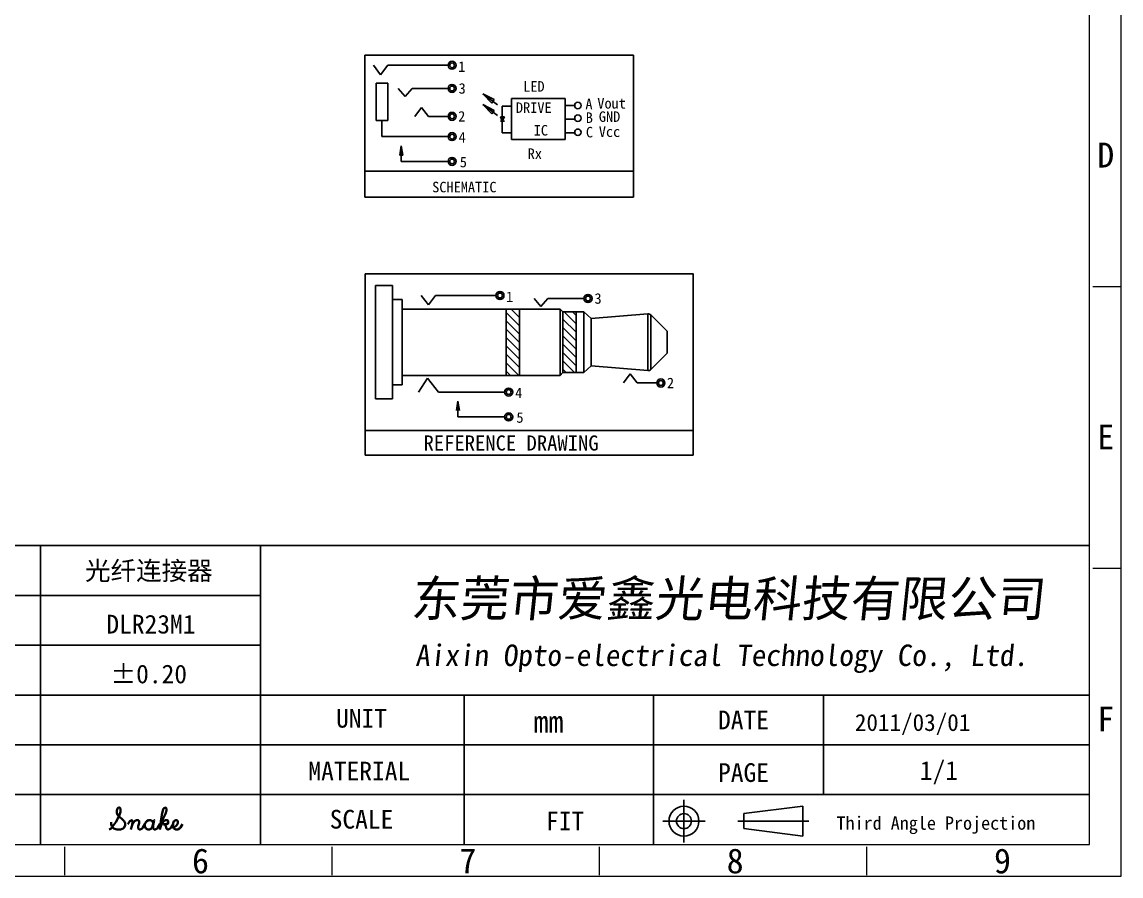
# Model space of a CAD drawing. Extents: x -6864 to 5467, y -424 to 2869.
# Drawn here: x 922.9 to 985.6, y -94.9 to -46.2 of the extents above; entities that cross this region are included whole.
import ezdxf
from ezdxf.enums import TextEntityAlignment as Align

# ---------------------------------------------------------------- set-up
doc = ezdxf.new("R2010")
doc.units = 0
doc.header["$MEASUREMENT"] = 0
doc.layers.get('0').update_dxf_attribs({"linetype": 'CONTINUOUS'})
doc.layers.add('fromat', color=7, linetype='CONTINUOUS', lineweight=13)
doc.styles.add('11', font='', dxfattribs={"height": 1.6})
doc.styles.add('123456', font='')
doc.styles.add('ROMAND', font='')
doc.styles.add('ROMANS', font='')
doc.styles.add('样式 1', font='scriptc.shx', dxfattribs={"oblique": 6})
doc.styles.add('英文_1', font='italicc.shx')
doc.styles.get('11').set_extended_font_data('NSimSun')
doc.styles.get('123456').set_extended_font_data('DFKai-SB')
doc.styles.get('ROMAND').set_extended_font_data('DFKai-SB')
doc.styles.get('ROMANS').set_extended_font_data('DFKai-SB')

# ---------------------------------------------------------------- blocks, each defined once
blk = doc.blocks.new('*X48')
at = {"color": 0}
for p, q in [((-6.2, 1.313), (-5.763, 1.75)), ((-9.2, 0.965), (-8.565, 1.6)), ((-9.2, 1.407), (-9.007, 1.6)), ((-9.2, 0.523), (-8.5, 1.223)), ((-6.2, 0.871), (-5.5, 1.571)), ((-9.2, 0.081), (-8.5, 0.781)), ((-6.2, 0.429), (-5.5, 1.129)), ((-6.2, -0.013), (-5.5, 0.687)), ((-9.2, -0.361), (-8.5, 0.339)), ((-6.2, -0.455), (-5.5, 0.245)), ((-9.2, -0.803), (-8.5, -0.103)), ((-9.2, -1.245), (-8.5, -0.545)), ((-6.2, -0.897), (-5.5, -0.197)), ((-9.113, -1.6), (-8.5, -0.987)), ((-6.2, -1.339), (-5.5, -0.639)), ((-6.169, -1.75), (-5.5, -1.081)), ((-8.671, -1.6), (-8.5, -1.429)), ((-5.727, -1.75), (-5.5, -1.523))]:
    blk.add_line(p, q, dxfattribs=at)

msp = doc.modelspace()

# ---------------------------------------------------------------- linework, layer by layer
at = {"ltscale": 0.3}
for p, q in [((942.424, -54.677), (942.424, -48.048)), ((942.424, -48.048), (950.089, -48.048)), ((950.089, -48.048), (957.754, -48.048)), ((957.754, -48.048), (957.754, -56.163)), ((942.906, -48.634), (943.315, -49.175)), ((943.723, -48.634), (943.315, -49.175)), ((943.723, -48.634), (947.163, -48.634)), ((943.064, -49.663), (943.064, -51.779)), ((943.719, -49.663), (943.064, -49.663)), ((943.719, -51.779), (943.719, -49.663)), ((944.316, -49.956), (944.712, -50.419)), ((945.107, -49.956), (944.712, -50.419)), ((945.107, -49.956), (947.163, -49.956)), ((949.153, -50.258), (949.801, -50.595)), ((949.153, -50.258), (949.656, -50.787)), ((949.153, -50.258), (949.987, -50.886)), ((949.656, -50.787), (949.801, -50.595)), ((950.776, -50.538), (950.776, -52.863)), ((953.839, -50.538), (950.776, -50.538)), ((953.839, -52.863), (953.839, -50.538)), ((945.264, -51.55), (945.653, -51.036)), ((946.041, -51.55), (945.653, -51.036)), ((949.153, -50.87), (949.656, -51.4)), ((949.153, -50.87), (949.987, -51.499)), ((949.153, -50.87), (949.801, -51.208)), ((949.656, -51.4), (949.801, -51.208)), ((950.26, -50.961), (950.26, -52.489)), ((950.776, -50.961), (950.26, -50.961)), ((950.776, -52.489), (950.776, -50.961)), ((953.839, -50.923), (954.389, -50.923)), ((943.064, -51.779), (943.719, -51.779)), ((943.392, -51.779), (943.392, -52.705)), ((946.041, -51.55), (947.163, -51.55)), ((950.26, -51.83), (950.151, -51.567)), ((950.151, -51.567), (950.378, -51.567)), ((950.151, -51.83), (950.378, -51.83)), ((950.378, -51.567), (950.26, -51.83)), ((953.839, -51.701), (954.389, -51.701)), ((950.26, -52.489), (950.776, -52.489)), ((953.839, -52.48), (954.389, -52.48)), ((943.392, -52.705), (947.163, -52.705)), ((944.497, -53.222), (944.407, -53.762)), ((944.497, -53.222), (944.497, -54.121)), ((944.497, -53.222), (944.587, -53.762)), ((944.497, -53.222), (944.497, -53.401)), ((950.776, -52.863), (953.839, -52.863)), ((944.407, -53.762), (944.587, -53.762)), ((944.497, -54.121), (947.163, -54.121)), ((949.645, -54.677), (942.424, -54.677)), ((942.424, -54.677), (942.424, -56.163)), ((949.645, -54.677), (957.31, -54.677)), ((957.31, -54.677), (950.089, -54.677)), ((957.754, -54.677), (950.089, -54.677)), ((957.754, -54.677), (950.089, -54.677)), ((942.424, -56.163), (950.089, -56.163)), ((950.089, -56.163), (957.754, -56.163)), ((945.637, -61.773), (946.046, -62.313)), ((946.455, -61.773), (946.046, -62.313)), ((946.455, -61.773), (949.895, -61.773)), ((952.071, -61.944), (952.466, -62.407)), ((952.861, -61.944), (952.466, -62.407)), ((952.861, -61.944), (954.918, -61.944)), ((957.174, -66.765), (957.562, -66.251)), ((957.951, -66.765), (957.562, -66.251)), ((957.951, -66.765), (959.073, -66.765)), ((946.621, -67.284), (950.393, -67.284)), ((947.726, -67.801), (947.636, -68.341)), ((947.726, -67.801), (947.726, -68.7)), ((947.726, -67.801), (947.816, -68.341)), ((947.726, -67.801), (947.726, -67.981)), ((947.726, -68.7), (950.393, -68.7))]:
    msp.add_line(p, q, dxfattribs=at)
for p, q in [((943.998, -61.199), (943.026, -61.199)), ((943.026, -61.199), (943.026, -67.679)), ((943.998, -61.199), (943.998, -67.679)), ((944.538, -62.009), (943.998, -62.009)), ((944.538, -62.009), (944.538, -66.869)), ((953.556, -62.549), (944.538, -62.549)), ((950.478, -62.549), (950.478, -66.329)), ((951.234, -62.549), (951.234, -66.329)), ((953.556, -62.549), (953.556, -66.329)), ((953.718, -62.711), (953.556, -62.549)), ((953.718, -62.711), (953.718, -66.167)), ((954.906, -62.711), (953.718, -62.711)), ((954.474, -62.711), (954.474, -66.167)), ((954.906, -62.711), (954.906, -66.167)), ((955.338, -63.089), (954.906, -62.711)), ((958.56, -62.819), (955.338, -63.089)), ((955.338, -63.089), (955.338, -65.789)), ((958.56, -66.058), (958.56, -62.819)), ((958.731, -62.882), (958.731, -65.995)), ((958.731, -62.882), (959.658, -63.809)), ((959.658, -63.809), (959.658, -65.068)), ((958.731, -65.995), (959.658, -65.068)), ((955.338, -65.789), (954.906, -66.167)), ((958.56, -66.058), (955.338, -65.789)), ((953.556, -66.329), (944.538, -66.329)), ((953.718, -66.167), (953.556, -66.329)), ((954.906, -66.167), (953.718, -66.167)), ((944.538, -66.869), (943.998, -66.869)), ((945.998, -66.493), (945.481, -67.285)), ((946.621, -67.284), (945.998, -66.493)), ((943.998, -67.679), (943.026, -67.679)), ((942.44, -69.475), (942.44, -70.887)), ((961.147, -69.475), (961.147, -70.887)), ((942.44, -70.887), (961.147, -70.887))]:
    msp.add_line(p, q)
msp.add_lwpolyline([(942.44, -60.529), (961.147, -60.529), (961.147, -69.475), (942.44, -69.475)], close=True)
for centre, radius in [((947.394, -48.634), 0.23), ((947.394, -48.634), 0.138), ((947.394, -49.956), 0.23), ((947.394, -49.956), 0.138), ((954.574, -50.927), 0.185), ((947.394, -51.55), 0.23), ((947.394, -51.55), 0.138), ((954.574, -51.656), 0.185), ((947.394, -52.705), 0.23), ((947.394, -52.705), 0.138), ((954.574, -52.46), 0.185), ((947.394, -54.121), 0.23), ((947.394, -54.121), 0.138), ((950.125, -61.773), 0.23), ((950.125, -61.773), 0.138), ((955.148, -61.944), 0.23), ((955.148, -61.944), 0.138), ((950.623, -67.284), 0.23), ((959.304, -66.765), 0.23), ((959.304, -66.765), 0.138), ((950.623, -67.284), 0.138), ((950.623, -68.7), 0.23), ((950.623, -68.7), 0.138)]:
    msp.add_circle(centre, radius, dxfattribs=at)
for centre, start, end in [((958.578, -63.035), 45, 94.77686), ((958.578, -65.843), 265.22314, 315)]:
    msp.add_arc(centre, 0.216, start, end)
at = {"layer": 'fromat', "linetype": 'Continuous'}
for p, q in [((983.762, -93.102), (983.762, 1.672)), ((985.563, -77.361), (983.952, -77.361)), ((848.236, -93.102), (983.762, -93.102)), ((925.3, -94.855), (925.3, -93.244)), ((940.554, -94.855), (940.554, -93.244)), ((955.808, -94.855), (955.808, -93.244)), ((971.061, -94.855), (971.061, -93.244))]:
    msp.add_line(p, q, dxfattribs=at)
at = {"layer": 'fromat'}
msp.add_line((985.563, -61.27), (983.952, -61.27), dxfattribs=at)
at = {"layer": 'fromat', "lineweight": -3}
for p, q in [((911.582, -76.042), (983.762, -76.042)), ((923.899, -93.102), (923.899, -76.042)), ((936.457, -93.102), (936.457, -76.042)), ((911.582, -78.886), (936.457, -78.886)), ((911.582, -81.729), (936.457, -81.729)), ((911.582, -84.572), (983.762, -84.572)), ((948.089, -93.102), (948.089, -84.572)), ((958.883, -93.102), (958.883, -84.572)), ((968.582, -90.258), (968.582, -84.572)), ((911.582, -87.415), (983.762, -87.415)), ((911.582, -90.258), (983.762, -90.258)), ((960.625, -90.56), (960.625, -92.981)), ((964.048, -91.343), (967.398, -90.916)), ((967.398, -90.916), (967.398, -92.625)), ((964.048, -91.343), (964.048, -92.197)), ((959.414, -91.77), (961.835, -91.77)), ((963.692, -91.77), (967.754, -91.77)), ((964.048, -92.197), (967.398, -92.625))]:
    msp.add_line(p, q, dxfattribs=at)
at = {"layer": 'fromat', "linetype": 'Continuous'}
msp.add_lwpolyline([(985.563, -94.902), (985.563, 3.473), (846.435, 3.473), (846.435, -94.902)], close=True, dxfattribs=at)
at = {"layer": 'fromat', "lineweight": -3}
for radius in [0.854, 0.427]:
    msp.add_circle((960.625, -91.77), radius, dxfattribs=at)

# ---------------------------------------------------------------- block references
at = {"xscale": -1.080000000000155, "yscale": 1.080000000000013, "zscale": 1.08}
msp.add_blockref('*X48', (944.538, -64.439), dxfattribs=at)

# ---------------------------------------------------------------- texts
at = {"ltscale": 0.3, "style": '123456'}
for s, p in [('1', (947.741, -49.009)), ('LED', (951.447, -50.139)), ('3', (947.764, -50.255)), ('DRIVE', (951.036, -51.351)), ('A', (954.999, -51.148)), ('Vout', (955.681, -51.105)), ('2', (947.741, -51.847)), ('B', (955.02, -51.924)), ('GND', (955.765, -51.864)), ('IC', (952.05, -52.644)), ('4', (947.764, -53.047)), ('C', (955.03, -52.75)), ('Vcc', (955.765, -52.722)), ('5', (947.833, -54.455)), ('Rx', (951.707, -53.978)), ('SCHEMATIC', (946.256, -55.884)), ('1', (950.472, -62.147)), ('3', (955.518, -62.243)), ('2', (959.651, -67.063)), ('4', (950.993, -67.627)), ('5', (951.063, -69.034))]:
    msp.add_text(s, height=0.6, dxfattribs=at).set_placement(p)
at = {"style": '123456'}
msp.add_text('REFERENCE DRAWING', height=0.864, dxfattribs=at).set_placement((945.763, -70.62))
at = {"layer": 'fromat', "lineweight": -3}
for s, style, p in [('光纤连接器', '11', (930.091, -78.012)), ('DLR23M1', 'ROMAND', (930.211, -81.063)), ('%%P0.20', 'ROMAND', (930.091, -83.906)), ('UNIT', 'ROMAND', (942.226, -86.434)), ('DATE', 'ROMAND', (964.023, -86.53)), ('MATERIAL', 'ROMAND', (942.1, -89.447)), ('PAGE', 'ROMAND', (964.023, -89.532)), ('PAGE', 'ROMAND', (964.023, -89.532)), ('SCALE', 'ROMAND', (942.226, -92.195))]:
    msp.add_text(s, height=1.068, dxfattribs=dict(at, style=style)).set_placement(p, align=Align.CENTER)
for s, height, style, p in [('mm', 1.2576, 'ROMANS', (952.031, -86.718)), ('2011/03/01', 0.9683, 'ROMANS', (970.377, -86.623)), ('1/1', 1.068, 'ROMAND', (974.08, -89.413)), ('FIT', 1.068, 'ROMAND', (952.753, -92.299))]:
    msp.add_text(s, height=height, dxfattribs=dict(at, style=style)).set_placement(p)
at = {"layer": 'fromat', "lineweight": -3, "style": 'ROMANS'}
msp.add_text('Third Angle Projection', height=0.75819, dxfattribs=at).set_placement((969.327, -91.881), align=Align.MIDDLE_LEFT)
at = {"layer": 'fromat', "char_height": 1.422, "width": 0.62571, "attachment_point": 1, "style": '123456'}
for s, insert in [('D', (984.208, -53.046)), ('E', (984.208, -69.137))]:
    msp.add_mtext(s, dxfattribs=dict(at, insert=insert))
at = {"layer": 'fromat', "lineweight": -3, "attachment_point": 1}
for s, insert, char_height, width, style in [('{\\fSimSun|b0|i0|c134|p2;东莞市爱鑫光电科技有限公司}', (945.018, -78.047), 2.04, 87.70524, '样式 1'), ('{\\fSimSun|b0|i0|c134|p2;Aixin Opto-electrical Technology Co., Ltd.}', (945.295, -81.693), 1.224, 52.62315, '样式 1'), ('{\\Fscripts|c0;Snake}', (927.827, -90.994), 1.25, 0.11718, '英文_1')]:
    msp.add_mtext(s, dxfattribs=dict(at, insert=insert, char_height=char_height, width=width, style=style))
at = {"layer": 'fromat', "linetype": 'Continuous', "char_height": 1.422, "width": 0.62571, "attachment_point": 1, "style": '123456'}
for s, insert in [('F', (984.208, -85.228)), ('6', (932.555, -93.328)), ('7', (947.809, -93.328)), ('8', (963.062, -93.328)), ('9', (978.316, -93.328))]:
    msp.add_mtext(s, dxfattribs=dict(at, insert=insert))

doc.saveas('drawing.dxf')
